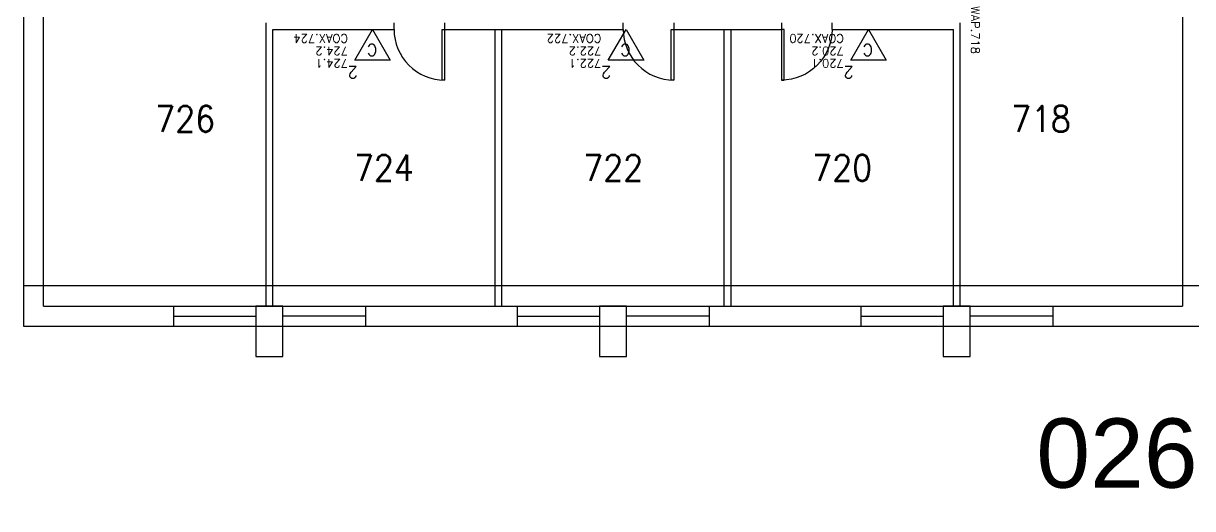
# Model space of a CAD drawing. Header units: inches. Extents: x -460 to 10305, y -938 to 5356.
# Drawn here: x 7811 to 8505, y 3912 to 4200 of the extents above; entities that cross this region are included whole.
import ezdxf
from ezdxf.enums import TextEntityAlignment as Align

# ---------------------------------------------------------------- set-up
doc = ezdxf.new("R2010")
doc.units = ezdxf.units.IN
doc.header["$MEASUREMENT"] = 0
doc.set_wipeout_variables(frame=1)
for name, color, linetype in [('01-0263-07-DWG-BFP-ARCH$0$SP-DOORS', 5, 'Continuous'), ('01-0263-07-DWG-BFP-ARCH$0$SP-GROSS', 30, 'Continuous'), ('01-0263-07-DWG-BFP-ARCH$0$SP-PRINT_TEXT', 250, 'Continuous'), ('01-0263-07-DWG-BFP-ARCH$0$SP-RMNO', 7, 'Continuous'), ('01-0263-07-DWG-BFP-ARCH$0$SP-ROOM', 7, 'Continuous'), ('01-0263-07-DWG-BFP-ARCH$0$SP-WALL', 7, 'Continuous'), ('01-0263-07-DWG-BFP-ARCH$0$SP-WINDOWS', 6, 'Continuous'), ('T-Comm-E', 1, 'Continuous'), ('T-Comm-E-Wireless', 1, 'Continuous')]:
    doc.layers.add(name, color=color, linetype=linetype)
doc.layers.get('01-0263-07-DWG-BFP-ARCH$0$SP-ROOM').off()
doc.styles.add('01-0263-07-DWG-BFP-ARCH$0$ARIAL', font='ARIAL', dxfattribs={"height": 0.2})
doc.styles.add('01-0263-07-DWG-BFP-ARCH$0$ROMANS', font='ROMANS.shx', dxfattribs={"width": 0.9})
doc.styles.add('3-32', font='SIMPLEX.shx', dxfattribs={"height": 9})

# ---------------------------------------------------------------- blocks, each defined once
blk = doc.blocks.new('01-0263-07-DWG-BFP-ARCH$0$DOR00')
at = {"color": 0}
for p, q in [((0, 1), (0, 0)), ((1, 0), (1, 1))]:
    blk.add_line(p, q, dxfattribs=at)
blk = doc.blocks.new('01-0263-07-DWG-BFP-ARCH$0$DOR01')
at = {"color": 0}
for p, q in [((1, 1), (0, 1)), ((0, 1), (0, 0)), ((1, 0), (1, 1)), ((0, 0), (1, 0))]:
    blk.add_line(p, q, dxfattribs=at)
blk = doc.blocks.new('01-0263-07-DWG-BFP-ARCH$0$FMGRM1')
at = {"style": '01-0263-07-DWG-BFP-ARCH$0$ROMANS', "width": 0.9}
for tag, p in [('RMAREA', (0, -0.2836)), ('DATA1', (0, -0.443)), ('DATA2', (0, -0.6024)), ('DATA3', (0, -0.7618)), ('DATA4', (0, -0.9213)), ('DATA5', (0, -1.0807))]:
    blk.add_attdef(tag, text='', height=0.1172, dxfattribs=at).set_placement(p, align=Align.CENTER)
at = {"linetype": 'Continuous'}
blk.add_wipeout([(-0.375, -0.125), (0.375, -0.125), (0.375, 0.125), (-0.375, 0.125)], dxfattribs=at)
at = {"layer": '01-0263-07-DWG-BFP-ARCH$0$SP-RMNO', "style": '01-0263-07-DWG-BFP-ARCH$0$ROMANS', "width": 0.9}
blk.add_attdef('RMNUMB', text='', height=0.16, dxfattribs=at).set_placement((0, 0), align=Align.MIDDLE)
blk = doc.blocks.new('01-0263-07-DWG-BFP-ARCH', base_point=(1295.15, 1353.42))
at = {"layer": '01-0263-07-DWG-BFP-ARCH$0$SP-DOORS'}
for points in [[(1515.16, 1529.43, 0.414214), (1545.16, 1499.43, 0.414214)], [(1651.16, 1529.43, 0.414214), (1681.16, 1499.43, 0.414214)], [(1775.16, 1529.43, -0.414214), (1745.16, 1499.43, -0.414214)]]:
    blk.add_lwpolyline(points, format="xyb", dxfattribs=at)
at = {"layer": '01-0263-07-DWG-BFP-ARCH$0$SP-GROSS'}
blk.add_lwpolyline([(1995.16, 2641.43), (1295.16, 2641.43), (1295.15, 1353.42), (1995.06, 1353.48), (1995.02, 1373.67), (1995.16, 2641.43)], close=True, dxfattribs=at)
at = {"layer": '01-0263-07-DWG-BFP-ARCH$0$SP-WALL'}
for p, q in [((1983.16, 2629.43), (1983.16, 1365.43)), ((1295.16, 1904.43), (1295.16, 1353.43)), ((1307.16, 1365.43), (1307.16, 1904.43)), ((1439.16, 1365.43), (1439.16, 1533.43)), ((1443.16, 1529.43), (1515.16, 1529.43)), ((1443.16, 1365.43), (1443.16, 1529.43)), ((1545.16, 1529.43), (1651.16, 1529.43)), ((1575.16, 1365.43), (1575.16, 1529.43)), ((1579.16, 1365.43), (1579.16, 1529.43)), ((1681.16, 1529.43), (1745.16, 1529.43)), ((1711.16, 1365.43), (1711.16, 1529.43)), ((1715.16, 1365.43), (1715.16, 1529.43)), ((1775.16, 1529.43), (1847.16, 1529.43)), ((1847.16, 1365.43), (1847.16, 1529.43)), ((1851.16, 1365.43), (1851.16, 1533.43)), ((1307.16, 1365.43), (1983.16, 1365.43)), ((1384.16, 1365.43), (1384.16, 1353.43)), ((1433.16, 1365.43), (1433.16, 1335.43)), ((1449.16, 1365.43), (1433.16, 1365.43)), ((1449.16, 1335.43), (1449.16, 1365.43)), ((1498.16, 1365.43), (1498.16, 1353.43)), ((1588.16, 1365.43), (1588.16, 1353.43)), ((1653.16, 1365.43), (1637.16, 1365.43)), ((1637.16, 1365.43), (1637.16, 1335.43)), ((1653.16, 1335.43), (1653.16, 1365.43)), ((1702.16, 1365.43), (1702.16, 1353.43)), ((1792.16, 1365.43), (1792.16, 1353.43)), ((1841.16, 1365.43), (1841.16, 1335.43)), ((1857.16, 1365.43), (1841.16, 1365.43)), ((1857.16, 1335.43), (1857.16, 1365.43)), ((1906.16, 1365.43), (1906.16, 1353.43)), ((1295.16, 1353.43), (1995.16, 1353.43)), ((1433.16, 1335.43), (1449.16, 1335.43)), ((1637.16, 1335.43), (1653.16, 1335.43)), ((1841.16, 1335.43), (1857.16, 1335.43))]:
    blk.add_line(p, q, dxfattribs=at)
for points in [[(1995.14, 1377.43), (1295.13, 1377.43)], [(1449.16, 1353.43), (1639.16, 1353.43)]]:
    blk.add_lwpolyline(points, dxfattribs=at)
at = {"layer": '01-0263-07-DWG-BFP-ARCH$0$SP-WINDOWS'}
for p, q in [((1384.16, 1359.43), (1433.16, 1359.43)), ((1498.16, 1359.43), (1449.16, 1359.43)), ((1588.16, 1359.43), (1637.16, 1359.43)), ((1702.16, 1359.43), (1653.16, 1359.43)), ((1792.16, 1359.43), (1841.16, 1359.43)), ((1906.16, 1359.43), (1857.16, 1359.43))]:
    blk.add_line(p, q, dxfattribs=at)
at = {"layer": '01-0263-07-DWG-BFP-ARCH$0$SP-DOORS', "xscale": 30, "zscale": 30}
for p, yscale, rotation in [((1545.16, 1529.43), -1.5, 270.0000000000064), ((1681.16, 1529.43), -1.5, 270), ((1745.16, 1529.43), 1.5, 270)]:
    blk.add_blockref('01-0263-07-DWG-BFP-ARCH$0$DOR01', p, dxfattribs=dict(at, yscale=yscale, rotation=rotation))
at = {"layer": '01-0263-07-DWG-BFP-ARCH$0$SP-WALL', "xscale": 30, "yscale": -4, "zscale": 30, "rotation": 180}
for p in [(1545.16, 1529.43), (1681.16, 1529.43)]:
    blk.add_blockref('01-0263-07-DWG-BFP-ARCH$0$DOR00', p, dxfattribs=at)
at = {"layer": '01-0263-07-DWG-BFP-ARCH$0$SP-WALL', "xscale": 30, "yscale": 4, "zscale": 30}
blk.add_blockref('01-0263-07-DWG-BFP-ARCH$0$DOR00', (1745.16, 1529.43), dxfattribs=at)
at = {"layer": '01-0263-07-DWG-BFP-ARCH$0$SP-PRINT_TEXT', "linetype": 'Continuous', "style": '01-0263-07-DWG-BFP-ARCH$0$ARIAL'}
blk.add_text('0263 UConn Brien McMahon Hall & Dining - 07', height=41.0843, dxfattribs=at).set_placement((2497.65, 1257.69), align=Align.CENTER)
at = {"layer": '01-0263-07-DWG-BFP-ARCH$0$SP-ROOM'}
ref = blk.add_blockref('01-0263-07-DWG-BFP-ARCH$0$FMGRM1', (1391.16, 1476.43), dxfattribs=dict(at, xscale=96, yscale=96, zscale=96))
ref.add_attrib('RMNUMB', '726', dxfattribs={"layer": '01-0263-07-DWG-BFP-ARCH$0$SP-RMNO', "height": 15.36, "style": '01-0263-07-DWG-BFP-ARCH$0$ROMANS', "width": 0.9}).set_placement((1391.16, 1476.43), align=Align.MIDDLE)
ref = blk.add_blockref('01-0263-07-DWG-BFP-ARCH$0$FMGRM1', (1899.16, 1476.43), dxfattribs=dict(at, xscale=96, yscale=96, zscale=96))
ref.add_attrib('RMNUMB', '718', dxfattribs={"layer": '01-0263-07-DWG-BFP-ARCH$0$SP-RMNO', "height": 15.36, "style": '01-0263-07-DWG-BFP-ARCH$0$ROMANS', "width": 0.9}).set_placement((1899.16, 1476.43), align=Align.MIDDLE)
ref = blk.add_blockref('01-0263-07-DWG-BFP-ARCH$0$FMGRM1', (1509.16, 1447.43), dxfattribs=dict(at, xscale=96, yscale=96, zscale=96))
ref.add_attrib('RMNUMB', '724', dxfattribs={"layer": '01-0263-07-DWG-BFP-ARCH$0$SP-RMNO', "height": 15.36, "style": '01-0263-07-DWG-BFP-ARCH$0$ROMANS', "width": 0.9}).set_placement((1509.16, 1447.43), align=Align.MIDDLE)
ref = blk.add_blockref('01-0263-07-DWG-BFP-ARCH$0$FMGRM1', (1645.16, 1447.43), dxfattribs=dict(at, xscale=96, yscale=96, zscale=96))
ref.add_attrib('RMNUMB', '722', dxfattribs={"layer": '01-0263-07-DWG-BFP-ARCH$0$SP-RMNO', "height": 15.36, "style": '01-0263-07-DWG-BFP-ARCH$0$ROMANS', "width": 0.9}).set_placement((1645.16, 1447.43), align=Align.MIDDLE)
ref = blk.add_blockref('01-0263-07-DWG-BFP-ARCH$0$FMGRM1', (1781.16, 1447.43), dxfattribs=dict(at, xscale=96, yscale=96, zscale=96))
ref.add_attrib('RMNUMB', '720', dxfattribs={"layer": '01-0263-07-DWG-BFP-ARCH$0$SP-RMNO', "height": 15.36, "style": '01-0263-07-DWG-BFP-ARCH$0$ROMANS', "width": 0.9}).set_placement((1781.16, 1447.43), align=Align.MIDDLE)
blk = doc.blocks.new('WIRELESS')
for p, q in [((10.5, 18.19), (-10.5, 18.19)), ((-10.5, 18.19), (0, 0)), ((0, 0), (10.5, 18.19))]:
    blk.add_line(p, q)
for centre, start, end in [((0, -1.44), 62.42971, 117.57029), ((0, -4.89), 65.52052, 114.47948), ((0, -8.1), 68.40947, 111.59053)]:
    blk.add_arc(centre, 32.08, start, end)
at = {"style": '3-32', "flags": 1}
for tag, p in [('RM_NUMBER', (50.85, 153.68)), ('UTP_CATEGORY', (50.85, 140.31)), ('QUANTITY_UTP', (50.85, 127.18)), ('WIRELESS_OUTLET_LOCATION', (50.85, 114.16)), ('TELECOMM_ROOM', (50.85, 100.31)), ('QTY_COAX', (50.33, 74.2)), ('POS_2', (166.1, 63.3)), ('POS_3', (166.1, 55.3)), ('POS_4', (166.1, 46.8)), ('POS_5', (166.1, 38.67)), ('POS_6', (166.1, 30.05))]:
    blk.add_attdef(tag, p, '', height=5, dxfattribs=at)
at = {"flags": 1}
for tag, p in [('SERIAL_NUMBER', (51.84, 50.25)), ('MAC_ADDRESS', (51.84, 26.25)), ('ELEVATION', (51.84, 2.25)), ('WO_NUMBER', (53.96, -25.57))]:
    blk.add_attdef(tag, text='', height=5, dxfattribs=at).set_placement(p, align=Align.BOTTOM_LEFT)
at = {"style": '3-32'}
blk.add_attdef('POS_1', (13.17, 6.52), '', height=5, dxfattribs=at)
blk = doc.blocks.new('VOICE(1)DATA(1)COAX(1)')
for p, q in [((0, 0), (-10.5, 18.19)), ((-10.5, 18.19), (10.5, 18.19)), ((10.5, 18.19), (0, 0))]:
    blk.add_line(p, q)
at = {"char_height": 7, "attachment_point": 1, "style": '3-32'}
for s, insert, width in [('2', (8.78, 29.02), 11.7808), ('C', (-2.75, 15.62), 12.7033)]:
    blk.add_mtext(s, dxfattribs=dict(at, insert=insert, width=width))
at = {"style": '3-32', "flags": 1}
for tag, p in [('RM_NUMBER', (92.08, 138.94)), ('UTP_CATEGORY', (92.08, 125.57)), ('QUANTITY_UTP', (92.08, 112.44)), ('WIRELESS_OUTLET_LOCATION', (92.08, 99.43)), ('TELECOMM_ROOM', (92.08, 85.57)), ('QTY_COAX', (91.33, 59.47)), ('POS_4', (202.73, 34.3)), ('POS_5', (202.73, 26.05)), ('POS_6', (202.73, 17.55))]:
    blk.add_attdef(tag, p, '', height=5, dxfattribs=at)
at = {"flags": 1}
blk.add_attdef('WO_NUMBER', text='', height=5, dxfattribs=at).set_placement((90.2, 43.13), align=Align.BOTTOM_LEFT)
at = {"style": '3-32'}
for tag, p in [('POS_1', (14.63, 17.54)), ('POS_2', (14.64, 10.22)), ('POS_3', (14.62, 2.8))]:
    blk.add_attdef(tag, p, '', height=5, dxfattribs=at)

msp = doc.modelspace()

# ---------------------------------------------------------------- block references
msp.add_blockref('01-0263-07-DWG-BFP-ARCH', (7811.4, 4020.15))

# ---------------------------------------------------------------- next in the draw order: block references
at = {"layer": 'T-Comm-E', "rotation": 180}
for p, values in [((8018.68, 4196.15), {'POS_1': '724.1', 'POS_2': '724.2', 'POS_3': 'COAX.724'}), ((8169.07, 4196.15), {'POS_1': '722.1', 'POS_2': '722.2', 'POS_3': 'COAX.722'}), ((8312.97, 4196.15), {'POS_1': '720.1', 'POS_2': '720.2', 'POS_3': 'COAX.720'})]:
    msp.add_blockref('VOICE(1)DATA(1)COAX(1)', p, dxfattribs=at).add_auto_attribs(values)
at = {"layer": 'T-Comm-E-Wireless', "rotation": 270}
msp.add_blockref('WIRELESS', (8367.4, 4223.29), dxfattribs=at).add_auto_attribs({'POS_1': 'WAP.718'})

doc.saveas('drawing.dxf')
